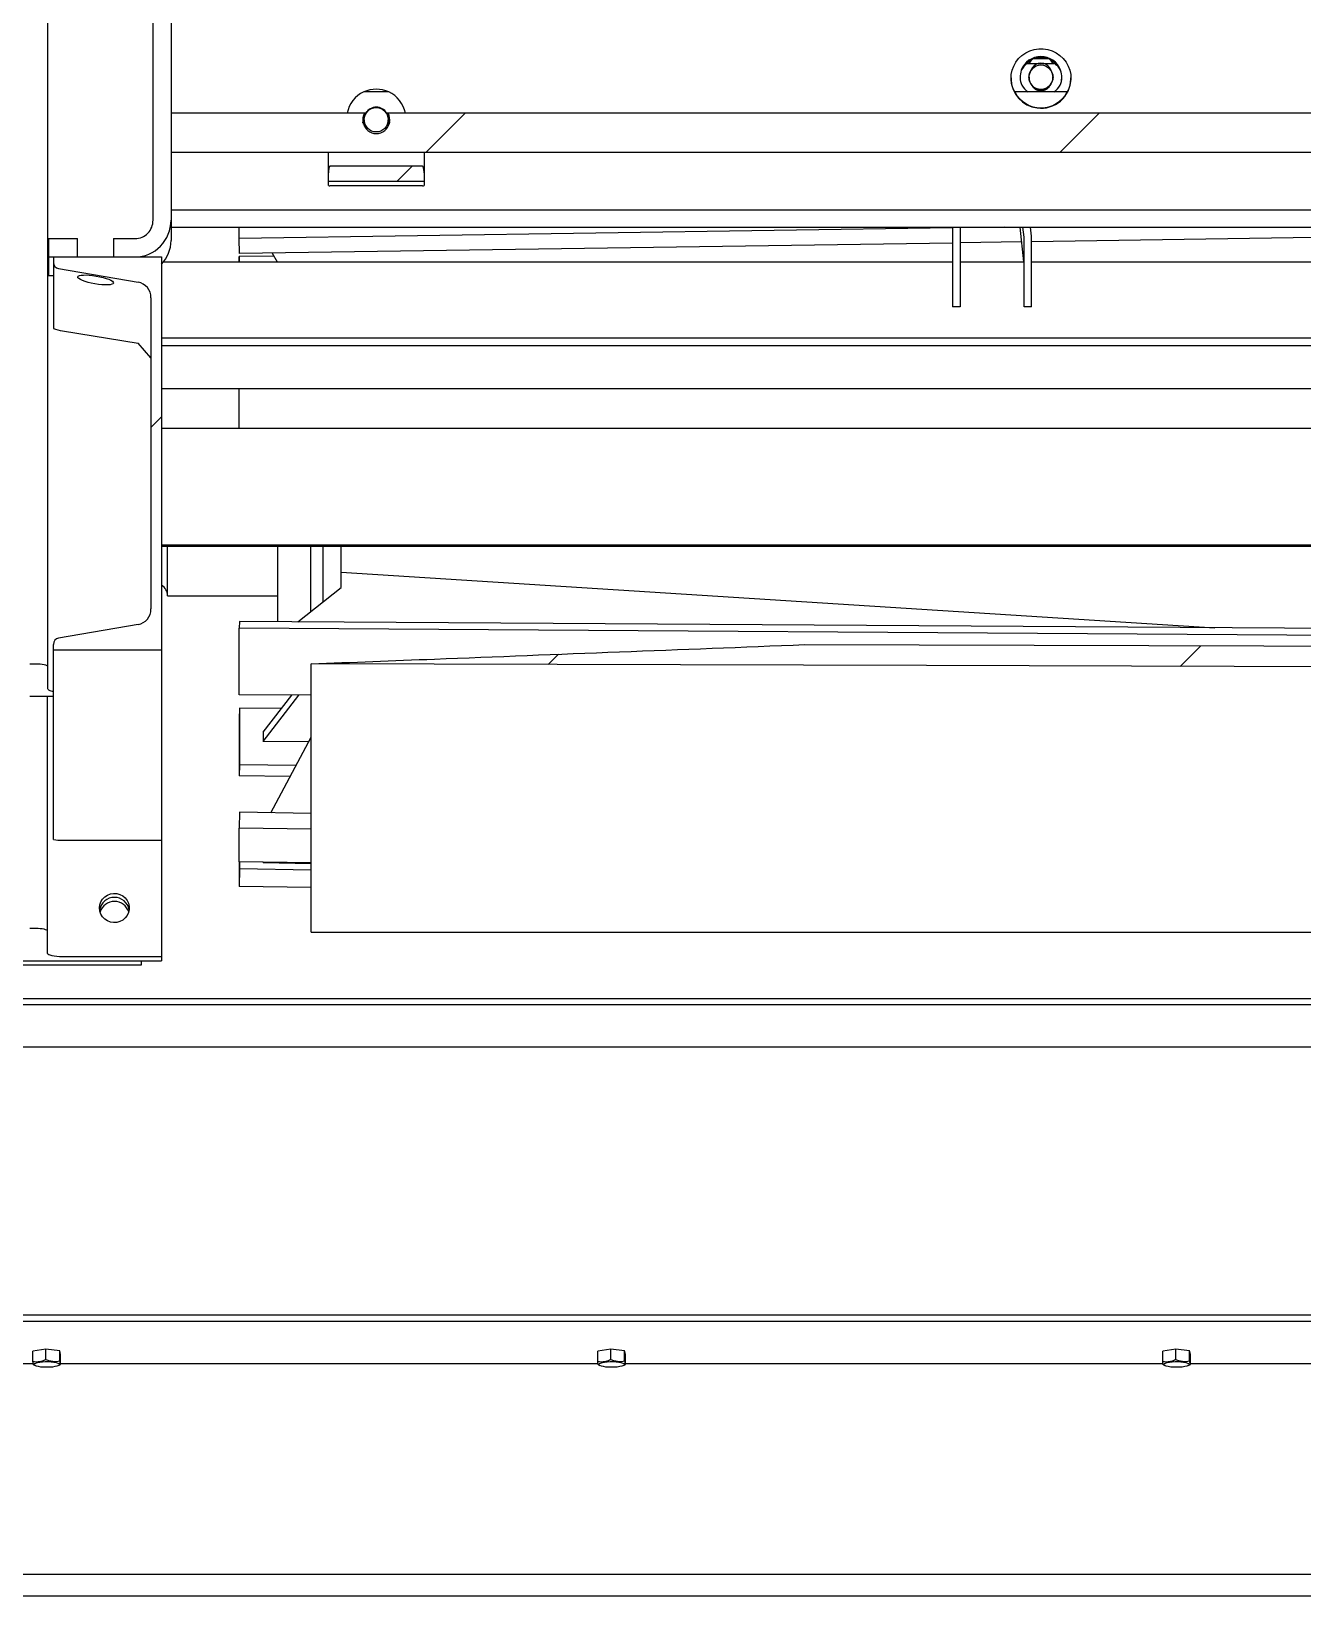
# Model space of a CAD drawing. Header units: millimetres. Extents: x 1293 to 41893, y 1011 to 26911.
# Drawn here: x 23196 to 23646, y 13395 to 13949 of the extents above; entities that cross this region are included whole.
import ezdxf

# ---------------------------------------------------------------- set-up
doc = ezdxf.new("R2010")
doc.units = ezdxf.units.MM
doc.header["$LTSCALE"] = 50
doc.layers.add('CAPA_1', color=7, linetype='Continuous')
doc.layers.add('STRUC', color=4, linetype='Continuous')

msp = doc.modelspace()

# ---------------------------------------------------------------- hatches: boundary and pattern name
at = {"layer": 'CAPA_1', "linetype": 'Continuous', "lineweight": 18}
h = msp.add_hatch(dxfattribs=at)
h.set_pattern_fill('ANSI32', color=256, scale=50, angle=3e-322, style=0)
edge = h.paths.add_edge_path(flags=0)
edge.add_line((23245.2425232, 13882.2460213), (23245.2425232, 13956.7899096))
edge.add_line((23245.2425232, 13956.7899096), (23238.8925232, 13956.7899096))
edge.add_line((23238.8925232, 13956.7899096), (23238.8925232, 13882.2460213))
edge.add_ellipse((23232.5425232, 13882.2460213), major_axis=(0, 6.5170311), ratio=0.9743700648, start_angle=180, end_angle=270, ccw=False)
edge.add_line((23232.5425232, 13875.7289902), (23224.8925232, 13875.7289902))
edge.add_line((23224.8925232, 13875.7289902), (23224.8925232, 13869.2119591))
edge.add_line((23224.8925232, 13869.2119591), (23232.5425232, 13869.2119591))
edge.add_ellipse((23232.5425232, 13882.2460213), major_axis=(0, 13.0340622), ratio=0.9743700648, start_angle=180, end_angle=270)
h = msp.add_hatch(dxfattribs=at)
h.set_pattern_fill('ANSI32', color=256, scale=50, angle=3e-322, style=0)
edge = h.paths.add_edge_path(flags=0)
edge.add_ellipse((23553.2425232, 13932.8428138), major_axis=(0, 4.3794449), ratio=0.9743700648, start_angle=55.811253146, end_angle=130.531123919, ccw=False)
edge.add_ellipse((23553.2425232, 13933.7722616), major_axis=(0, 4.0258809), ratio=0.9480474916, start_angle=15.266299642, end_angle=67.641403032, ccw=False)
edge.add_line((23552.2375576, 13937.6560791), (23548.2678762, 13937.6560791))
edge.add_ellipse((23553.2425232, 13930.860693), major_axis=(0, -8.5855086), ratio=0.9480474916, start_angle=217.674569222, end_angle=238.835124246)
edge.add_ellipse((23553.2425232, 13932.8428138), major_axis=(0, 7.5597561), ratio=0.9743700648, start_angle=71.002517782, end_angle=112.115271786)
edge.add_ellipse((23553.2425232, 13934.8466178), major_axis=(0, 8.6794286), ratio=0.9480474916, start_angle=123.971017871, end_angle=146.078295977)
edge.add_line((23548.6505249, 13927.6444197), (23554.0649645, 13927.6444197))
edge.add_line((23554.0649645, 13927.6444197), (23553.9953995, 13928.0841181))
edge.add_ellipse((23553.2425232, 13931.9350491), major_axis=(0, -3.931961), ratio=0.9480474916, start_angle=-60.465244112, end_angle=11.652113734, ccw=False)
h = msp.add_hatch(dxfattribs=at)
h.set_pattern_fill('ANSI32', color=256, scale=50, angle=3e-322, style=0)
edge = h.paths.add_edge_path(flags=0)
edge.add_ellipse((23553.2425232, 13935.005578), major_axis=(0, 5.4085947), ratio=0.893077876, start_angle=299.344102457, end_angle=323.616472836)
edge.add_line((23556.1077944, 13939.3598449), (23550.3772521, 13939.3598449))
edge.add_ellipse((23553.2425232, 13935.005578), major_axis=(0, 5.4085947), ratio=0.893077876, start_angle=36.383527164, end_angle=60.655897543)
edge.add_line((23549.0319911, 13937.6560791), (23557.4530554, 13937.6560791))
h = msp.add_hatch(dxfattribs=at)
h.set_pattern_fill('ANSI32', color=256, scale=50, angle=3e-322, style=0)
edge = h.paths.add_edge_path(flags=0)
edge.add_ellipse((23553.2425232, 13932.8428138), major_axis=(0, 4.3794449), ratio=0.9743700648, start_angle=229.468876081, end_angle=304.188746854, ccw=False)
edge.add_ellipse((23553.2425232, 13931.9350491), major_axis=(0, -3.931961), ratio=0.9480474916, start_angle=12.220526183, end_angle=60.465244112, ccw=False)
edge.add_line((23554.0315809, 13928.0921859), (23554.1059528, 13927.6444197))
edge.add_line((23554.1059528, 13927.6444197), (23557.8345215, 13927.6444197))
edge.add_ellipse((23553.2425232, 13934.8466178), major_axis=(0, 8.6794286), ratio=0.9480474916, start_angle=213.921704023, end_angle=236.028982129)
edge.add_ellipse((23553.2425232, 13932.8428138), major_axis=(0, 7.5597561), ratio=0.9743700648, start_angle=247.884728214, end_angle=288.997482218)
edge.add_ellipse((23553.2425232, 13930.860693), major_axis=(0, -8.5855086), ratio=0.9480474916, start_angle=121.164875754, end_angle=142.325430778)
edge.add_line((23558.2171702, 13937.6560791), (23554.2474889, 13937.6560791))
edge.add_ellipse((23553.2425232, 13933.7722616), major_axis=(0, 4.0258809), ratio=0.9480474916, start_angle=292.358596968, end_angle=344.733700358, ccw=False)
h = msp.add_hatch(dxfattribs=at)
h.set_pattern_fill('ANSI32', color=256, scale=50, angle=3e-322, style=0)
edge = h.paths.add_edge_path(flags=0)
edge.add_ellipse((23553.2425232, 13932.8428138), major_axis=(0, -4.3446874), ratio=0.9743700648, start_angle=0, end_angle=0)
h = msp.add_hatch(dxfattribs=at)
h.set_pattern_fill('ANSI32', color=256, scale=50, angle=3e-322, style=0)
edge = h.paths.add_edge_path(flags=0)
edge.add_ellipse((23317.9091899, 13917.7903536), major_axis=(0, 10.8617185), ratio=0.9743700648, start_angle=282.368179448, end_angle=335.125187522)
edge.add_line((23322.3609318, 13927.6444197), (23313.457448, 13927.6444197))
edge.add_ellipse((23317.9091899, 13917.7903536), major_axis=(0, 10.8617185), ratio=0.9743700648, start_angle=24.874812478, end_angle=77.631820552)
edge.add_line((23307.5714811, 13920.1168563), (23314.234084, 13920.1168563))
edge.add_ellipse((23317.9091899, 13917.7903536), major_axis=(0, 4.4315811), ratio=0.9743700648, start_angle=-58.332932144, end_angle=58.332932144, ccw=False)
edge.add_line((23321.5842958, 13920.1168563), (23328.2468987, 13920.1168563))
h = msp.add_hatch(dxfattribs=at)
h.set_pattern_fill('ANSI32', color=256, scale=50, angle=3e-322, style=0)
edge = h.paths.add_edge_path(flags=0)
edge.add_ellipse((23553.2425232, 13932.8428138), major_axis=(0, 10.8617185), ratio=0.9743700648, start_angle=118.593859202, end_angle=241.406140798)
edge.add_line((23562.5350526, 13927.6444197), (23543.9499938, 13927.6444197))
h = msp.add_hatch(dxfattribs=at)
h.set_pattern_fill('ANSI32', color=256, scale=50, angle=3e-322, style=0)
edge = h.paths.add_edge_path(flags=0)
edge.add_ellipse((23317.9091899, 13917.7903536), major_axis=(0, -4.3446874), ratio=0.9743700648, start_angle=0, end_angle=0)
h = msp.add_hatch(dxfattribs=at)
h.set_pattern_fill('ANSI32', color=256, scale=50, angle=3e-322, style=0)
edge = h.paths.add_edge_path(flags=0)
edge.add_line((23245.2425232, 13920.1168563), (23245.2425232, 13906.2661395))
edge.add_line((23245.2425232, 13906.2661395), (24157.2425232, 13906.2661395))
edge.add_line((24157.2425232, 13906.2661395), (24157.2425232, 13920.1168563))
edge.add_line((24157.2425232, 13920.1168563), (24088.7642555, 13920.1168563))
edge.add_ellipse((24084.5758566, 13917.7903536), major_axis=(0, 4.8877733), ratio=0.9743700648, start_angle=61.576551435, end_angle=298.423448565, ccw=False)
edge.add_line((24080.3874576, 13920.1168563), (23322.0975888, 13920.1168563))
edge.add_ellipse((23317.9091899, 13917.7903536), major_axis=(0, 4.8877733), ratio=0.9743700648, start_angle=61.576551435, end_angle=298.423448565, ccw=False)
edge.add_line((23313.7207909, 13920.1168563), (23245.2425232, 13920.1168563))
h = msp.add_hatch(dxfattribs=at)
h.set_pattern_fill('ANSI32', color=256, scale=50, angle=3e-322, style=0)
edge = h.paths.add_edge_path(flags=0)
edge.add_ellipse((23301.5050232, 13899.0238233), major_axis=(0, -2.3523636), ratio=0.2249510543, start_angle=180, end_angle=270)
edge.add_line((23300.9758566, 13899.0238233), (23300.9758566, 13896.0669166))
edge.add_line((23300.9758566, 13896.0669166), (23334.8425232, 13896.0669166))
edge.add_line((23334.8425232, 13896.0669166), (23334.8425232, 13899.0238233))
edge.add_ellipse((23334.3133566, 13899.0238233), major_axis=(0, -2.3523636), ratio=0.2249510543, start_angle=90, end_angle=180)
edge.add_line((23334.3133566, 13901.3761869), (23301.5050232, 13901.3761869))
h = msp.add_hatch(dxfattribs=at)
h.set_pattern_fill('ANSI32', color=256, scale=50, angle=3e-322, style=0)
h.paths.add_polyline_path([(23212.1925232, 13875.7289902), (23201.9091899, 13875.7289902), (23201.9091899, 13869.2119591), (23212.1925232, 13869.2119591)], flags=0)
h = msp.add_hatch(dxfattribs=at)
h.set_pattern_fill('ANSI32', color=256, scale=50, style=0)
edge = h.paths.add_edge_path(flags=0)
edge.add_line((23203.6065232, 13732.0912337), (23203.6065232, 13730.1819626))
edge.add_line((23203.6065232, 13730.1819626), (23241.8758566, 13730.1819626))
edge.add_line((23241.8758566, 13730.1819626), (23241.8758566, 13869.2119591))
edge.add_line((23241.8758566, 13869.2119591), (23203.6065232, 13869.2119591))
edge.add_line((23203.6065232, 13869.2119591), (23203.6065232, 13867.302688))
edge.add_ellipse((23205.8078566, 13867.302688), major_axis=(0, 2.2592374), ratio=0.9743700648, start_angle=90, end_angle=170.537)
edge.add_line((23205.4459339, 13865.0741943), (23233.6227431, 13860.2541802))
edge.add_ellipse((23232.7318566, 13854.7686573), major_axis=(0, 5.5611999), ratio=0.9743700648, start_angle=270, end_angle=350.537, ccw=False)
edge.add_line((23238.1505232, 13854.7686573), (23238.1505232, 13744.6252645))
edge.add_ellipse((23232.7318566, 13744.6252645), major_axis=(0, 5.5611999), ratio=0.9743700648, start_angle=189.463, end_angle=270, ccw=False)
edge.add_line((23233.6227431, 13739.1397415), (23205.4459339, 13734.3197274))
edge.add_ellipse((23205.8078566, 13732.0912337), major_axis=(0, 2.2592374), ratio=0.9743700648, start_angle=9.463, end_angle=90)
h = msp.add_hatch(dxfattribs=at)
h.set_pattern_fill('ANSI34', color=256, scale=50, style=0)
edge = h.paths.add_edge_path(flags=0)
edge.add_spline(control_points=[(23469.5500865, 13731.9912256), (23447.7114924, 13731.1448935), (23425.8729533, 13730.2971415), (23404.03447, 13729.4479568), (23382.195987, 13728.5987721), (23360.3575597, 13727.7481546), (23338.5191888, 13726.8960915), (23323.9602751, 13726.3280493), (23309.4013865, 13725.7593647), (23294.8425232, 13725.1900335)], knot_values=[0, 0, 0, 0, 0.0983474429, 0.0983474429, 0.0983474429, 0.196694884, 0.196694884, 0.196694884, 0.2622598436, 0.2622598436, 0.2622598436, 0.2622598436], weights=[1, 1, 1, 1, 1, 1, 1, 1, 1, 1], degree=3, periodic=0)
edge.add_spline(control_points=[(23294.8425232, 13725.1900335), (23367.4561296, 13724.9790816), (23440.0697363, 13724.7682186), (23512.6833432, 13724.5574444), (23585.2969501, 13724.3466702), (23657.9105573, 13724.1359847), (23730.5241647, 13723.9253878), (23798.2572132, 13723.7289457), (23865.9902619, 13723.5325807), (23933.7233108, 13723.3362928)], knot_values=[0, 0, 0, 0, 0.3267626077, 0.3267626077, 0.3267626077, 0.6535252154, 0.6535252154, 0.6535252154, 0.9583252154, 0.9583252154, 0.9583252154, 0.9583252154], weights=[1, 1, 1, 1, 1, 1, 1, 1, 1, 1], degree=3, periodic=0)
edge.add_spline(control_points=[(23933.7233108, 13723.3362928), (23948.2164781, 13723.9052318), (23962.7096708, 13724.4735224), (23977.2028888, 13725.0411687), (23991.6961067, 13725.6088149), (24006.1893498, 13726.1758168), (24020.682618, 13726.7421781), (24049.6691535, 13727.8749008), (24078.6557892, 13729.0050614), (24107.6425232, 13730.1326908)], knot_values=[0, 0, 0, 0, 0.0652694852, 0.0652694852, 0.0652694852, 0.1305389699, 0.1305389699, 0.1305389699, 0.2610779359, 0.2610779359, 0.2610779359, 0.2610779359], weights=[1, 1, 1, 1, 1, 1, 1, 1, 1, 1], degree=3, periodic=0)
edge.add_spline(control_points=[(24107.6425232, 13730.1326908), (24035.160306, 13730.343545), (23962.6780891, 13730.5544879), (23890.1958724, 13730.7655196), (23817.7136557, 13730.9765512), (23745.2314393, 13731.1876717), (23672.7492231, 13731.398881), (23605.0161774, 13731.5962515), (23537.2831318, 13731.7936997), (23469.5500865, 13731.9912256)], knot_values=[0, 0, 0, 0, 0.3261713575, 0.3261713575, 0.3261713575, 0.652342715, 0.652342715, 0.652342715, 0.957142715, 0.957142715, 0.957142715, 0.957142715], weights=[1, 1, 1, 1, 1, 1, 1, 1, 1, 1], degree=3, periodic=0)

# ---------------------------------------------------------------- linework, layer by layer
at = {"color": 7, "linetype": 'Continuous', "lineweight": 25}
for p, q in [((23201.5591899, 14100.5255778), (23201.5591899, 13716.4341512)), ((23238.8925232, 13882.2460213), (23238.8925232, 13956.7899096)), ((23245.2425232, 13956.7899096), (23245.2425232, 13875.0283057)), ((23548.2678762, 13937.6560791), (23558.2171702, 13937.6560791)), ((23556.1077944, 13939.3598449), (23550.3772521, 13939.3598449)), ((23542.6591899, 13932.5797596), (23542.6591899, 13932.1988425)), ((23545.8765232, 13932.8428138), (23545.8765232, 13932.6987962)), ((23549.0091899, 13932.8428138), (23549.0091899, 13932.2921515)), ((23557.4758566, 13932.2921515), (23557.4758566, 13932.8428138)), ((23560.6085232, 13932.6987962), (23560.6085232, 13932.8428138)), ((23563.8258566, 13932.1988425), (23563.8258566, 13932.5797596)), ((23322.3609318, 13927.6444197), (23313.457448, 13927.6444197)), ((23562.5350526, 13927.6444197), (23543.9499938, 13927.6444197)), ((23553.9953995, 13928.0841181), (23554.0649645, 13927.6444197)), ((23554.0315809, 13928.0921859), (23554.1059528, 13927.6444197)), ((23554.0315809, 13928.0921859), (23554.0485068, 13927.9727793)), ((23554.1059528, 13927.6444197), (23554.0485068, 13927.9727793)), ((23314.234084, 13920.1168563), (23245.2425232, 13920.1168563)), ((23313.1533347, 13916.7147027), (23313.1466899, 13916.9597479)), ((23313.6758566, 13917.7903536), (23313.6758566, 13915.5511529)), ((23314.234084, 13920.1168563), (23314.7080417, 13920.7317001)), ((24080.9007506, 13920.1168563), (23321.5842958, 13920.1168563)), ((23322.1425232, 13915.5511529), (23322.1425232, 13917.7903536)), ((23245.2425232, 13906.2661395), (24157.2425232, 13906.2661395)), ((23300.9758566, 13894.5500325), (23300.9758566, 13906.2661395)), ((23334.8425232, 13906.2661395), (23334.8425232, 13894.5500325)), ((23334.3133566, 13901.3761869), (23301.5050232, 13901.3761869)), ((23300.9758566, 13896.0669166), (23334.8425232, 13896.0669166)), ((23334.3133566, 13894.4309959), (23301.5050232, 13894.4309959)), ((23245.2425232, 13885.8364462), (24157.2425232, 13885.8364462)), ((23245.2425232, 13879.802719), (24157.2425232, 13879.802719)), ((23269.3317004, 13875.7980647), (23269.3317004, 13879.802719)), ((23521.9782893, 13879.5338838), (23269.3317004, 13875.7980647)), ((23521.9782893, 13879.802719), (23521.9782893, 13851.5957472)), ((23524.6241227, 13879.802719), (23524.6241227, 13851.5957472)), ((23540.1591192, 13879.802719), (23524.6241227, 13879.5730071)), ((23547.1743717, 13867.4584495), (23545.8783023, 13879.802719)), ((23547.2481003, 13876.2791575), (23546.8781489, 13879.802719)), ((23549.880196, 13876.5415264), (23549.5377916, 13879.802719)), ((23701.1317004, 13876.8028728), (23549.9008566, 13874.5666618)), ((23201.9091899, 13875.7289902), (23212.1925232, 13875.7289902)), ((23201.9091899, 13875.7289902), (23201.9091899, 13862.6538059)), ((23212.1925232, 13869.2119591), (23212.1925232, 13875.7289902)), ((23224.8925232, 13875.7289902), (23224.8925232, 13869.2119591)), ((23224.8925232, 13875.7289902), (23232.5425232, 13875.7289902)), ((23269.4425232, 13870.4195976), (23269.3317004, 13875.7980647)), ((23521.9782893, 13874.1537781), (23269.4425232, 13870.4195976)), ((23546.433438, 13874.51539), (23524.6241227, 13874.1929013)), ((23547.2550232, 13851.5957472), (23547.2550232, 13876.1469401)), ((23549.9008566, 13851.5957472), (23549.9008566, 13876.1469401)), ((23201.9091899, 13869.2119591), (23241.8758566, 13869.2119591)), ((23203.6065232, 13869.2119591), (23203.6065232, 13843.8587741)), ((23241.8758566, 13869.2119591), (23241.8758566, 13620.0784339)), ((23242.5890667, 13867.4584495), (23521.9782893, 13867.4584495)), ((23281.6257207, 13869.5063604), (23269.3317004, 13869.3624946)), ((23269.3812747, 13867.4584495), (23269.3317004, 13869.3624946)), ((23269.3317004, 13869.3624946), (23269.3317004, 13867.4584495)), ((23281.0207645, 13870.590802), (23282.7681488, 13867.4584495)), ((23524.6241227, 13867.4584495), (23547.2550232, 13867.4584495)), ((23549.9008566, 13867.4584495), (23852.5841899, 13867.4584495)), ((23201.9091899, 13862.6538059), (23203.6065232, 13862.6538059)), ((23205.4459339, 13865.0741943), (23233.6227431, 13860.2541802)), ((23238.1505232, 13854.7686573), (23238.1505232, 13744.6252645)), ((23524.6241227, 13851.5957472), (23521.9782893, 13851.5957472)), ((23549.9008566, 13851.5957472), (23547.2550232, 13851.5957472)), ((23206.8508566, 13843.0818994), (23233.6227431, 13838.7339614)), ((23238.1505232, 13833.5260223), (23233.6227431, 13838.7339614)), ((23241.8758566, 13840.5385509), (24160.6091899, 13840.5385509)), ((23241.8758566, 13837.8459982), (24160.6091899, 13837.8459982)), ((23241.8758566, 13822.6951126), (24160.6091899, 13822.6951126)), ((23269.3317004, 13808.6235635), (23269.3317004, 13822.6951126)), ((23241.8758566, 13808.6235635), (24160.6091899, 13808.6235635)), ((23241.8758566, 13767.3752308), (24160.6091899, 13767.3752308)), ((23241.8758566, 13766.8441593), (24160.6091899, 13766.8441593)), ((23244.0425232, 13749.3034193), (23244.0425232, 13766.8441593)), ((23283.0700249, 13740.1126573), (23283.0700249, 13766.8441593)), ((23294.7116916, 13743.7168982), (23294.7116916, 13766.8441593)), ((23299.0758566, 13747.1911357), (23299.0758566, 13766.8441593)), ((23305.4258566, 13752.2462627), (23305.4258566, 13766.8441593)), ((23305.4258566, 13757.6320883), (23614.7963214, 13737.9343033)), ((23244.0425232, 13749.3034193), (23283.0700249, 13749.3034193)), ((23290.1260194, 13740.0663226), (23305.4258566, 13752.2462627)), ((23233.6227431, 13739.1397415), (23205.4459339, 13734.3197274)), ((23269.4425232, 13740.2021453), (23269.3317004, 13737.8135935)), ((23701.1317004, 13737.3673629), (23269.4425232, 13740.2021453)), ((23701.0208777, 13734.9788111), (23269.3317004, 13737.8135935)), ((23269.3317004, 13714.2795902), (23269.3317004, 13737.8135935)), ((23203.6065232, 13663.0051786), (23203.6065232, 13732.0912337)), ((23203.6065232, 13730.1819626), (23241.8758566, 13730.1819626)), ((23195.2091899, 13725.2428596), (23197.3292432, 13725.2428596)), ((23294.8425232, 13630.2409193), (23294.8425232, 13725.1900335)), ((23195.2091899, 13713.815346), (23203.6065232, 13713.815346)), ((23201.5591899, 13622.6972391), (23201.5591899, 13713.815346)), ((23294.8425232, 13714.1120678), (23269.3317004, 13714.2795902)), ((23277.9091899, 13701.0673741), (23287.9789764, 13714.1571388)), ((23277.9091899, 13697.7269661), (23290.5357928, 13714.1403489)), ((23269.4425232, 13709.5091793), (23269.3317004, 13705.6089701)), ((23269.3317004, 13705.6089701), (23269.3317004, 13685.5665218)), ((23269.4425232, 13709.5091793), (23269.4425232, 13689.466731)), ((23284.2809622, 13709.350072), (23269.4425232, 13709.5091793)), ((23277.9091899, 13701.0673741), (23277.9091899, 13697.7269661)), ((23293.933923, 13697.5551386), (23277.9091899, 13697.7269661)), ((23280.5357447, 13672.4992466), (23294.8425232, 13699.2543092)), ((23269.4425232, 13689.466731), (23269.3317004, 13685.5665218)), ((23289.4938266, 13689.251728), (23269.4425232, 13689.466731)), ((23287.4195194, 13685.3725726), (23269.3317004, 13685.5665218)), ((23269.4425232, 13672.6703711), (23269.3317004, 13667.0593688)), ((23294.8425232, 13672.2785498), (23269.4425232, 13672.6703711)), ((23269.3317004, 13655.173538), (23269.3317004, 13667.0593688)), ((23294.8425232, 13666.6658379), (23269.3317004, 13667.0593688)), ((23206.8508566, 13662.7552059), (23241.7792432, 13662.7552059)), ((23294.8425232, 13654.7800071), (23269.3317004, 13655.173538)), ((23269.3928128, 13655.1725953), (23269.3317004, 13651.7492427)), ((23269.4425232, 13655.1718284), (23269.4425232, 13652.6333911)), ((23277.9091899, 13655.0412213), (23277.9091899, 13654.7071601)), ((23277.9091899, 13654.7071601), (23278.0694497, 13655.0387491)), ((23269.4425232, 13652.6333911), (23269.3317004, 13646.4253887)), ((23269.3317004, 13651.7492427), (23269.3317004, 13646.4253887)), ((23294.8425232, 13652.1998807), (23269.4425232, 13652.6333911)), ((23294.8425232, 13654.4181532), (23277.9091899, 13654.7071601)), ((23294.8425232, 13645.9899868), (23269.3317004, 13646.4253887)), ((23197.3292432, 13631.5059475), (23195.2091899, 13631.5059475)), ((23294.8425232, 13630.2409193), (24107.6425232, 13630.2409193)), ((23068.5425232, 13620.0784339), (23241.8758566, 13620.0784339)), ((23068.5425232, 13618.6499948), (23234.8171899, 13618.6499948)), ((23241.7792432, 13621.5068731), (23206.8508566, 13621.5068731)), ((23234.8171899, 13618.6499948), (23234.8171899, 13620.0784339)), ((24301.7525232, 13606.6821813), (23100.7325232, 13606.6821813)), ((24301.7525232, 13604.463021), (23100.7325232, 13604.463021)), ((24235.0858566, 13589.466284), (23167.3991899, 13589.466284)), ((23167.3991899, 13494.8065236), (24235.0858566, 13494.8065236)), ((23167.3991899, 13492.5873633), (24235.0858566, 13492.5873633)), ((23200.9396076, 13482.5749971), (23196.3357959, 13481.8983918)), ((23196.3357959, 13478.3260604), (23196.3357959, 13481.8983918)), ((23200.9396076, 13479.0026657), (23200.9396076, 13482.5749971)), ((23205.8463349, 13482.0164158), (23200.9396076, 13482.5749971)), ((23205.8463349, 13478.4440844), (23205.8463349, 13482.0164158)), ((23206.1492505, 13480.7812293), (23205.8463349, 13482.0164158)), ((23206.1492505, 13477.2088979), (23206.1492505, 13480.7812293)), ((23400.9396076, 13482.5749971), (23396.3357959, 13481.8983918)), ((23396.3357959, 13478.3260604), (23396.3357959, 13481.8983918)), ((23400.9396076, 13479.0026657), (23400.9396076, 13482.5749971)), ((23405.8463349, 13482.0164158), (23400.9396076, 13482.5749971)), ((23405.8463349, 13478.4440844), (23405.8463349, 13482.0164158)), ((23406.1492505, 13480.7812293), (23405.8463349, 13482.0164158)), ((23406.1492505, 13477.2088979), (23406.1492505, 13480.7812293)), ((23600.9396076, 13482.5749971), (23596.3357959, 13481.8983918)), ((23596.3357959, 13478.3260604), (23596.3357959, 13481.8983918)), ((23600.9396076, 13479.0026657), (23600.9396076, 13482.5749971)), ((23605.8463349, 13482.0164158), (23600.9396076, 13482.5749971)), ((23605.8463349, 13478.4440844), (23605.8463349, 13482.0164158)), ((23606.1492505, 13480.7812293), (23605.8463349, 13482.0164158)), ((23606.1492505, 13477.2088979), (23606.1492505, 13480.7812293)), ((23100.7325232, 13477.5906264), (23196.4407439, 13477.5906264)), ((23196.5763945, 13477.0797977), (23197.1022615, 13476.8086508)), ((23205.3827849, 13476.8086508), (23206.1463186, 13477.2023431)), ((23206.1492505, 13477.5906264), (23396.4407439, 13477.5906264)), ((23396.5763945, 13477.0797977), (23397.1022615, 13476.8086508)), ((23405.3827849, 13476.8086508), (23406.1463186, 13477.2023431)), ((23406.1492505, 13477.5906264), (23596.4407439, 13477.5906264)), ((23596.5763945, 13477.0797977), (23597.1022615, 13476.8086508)), ((23605.3827849, 13476.8086508), (23606.1463186, 13477.2023431)), ((23606.1492505, 13477.5906264), (23796.4407439, 13477.5906264))]:
    msp.add_line(p, q, dxfattribs=at)
at = {"color": 7, "linetype": 'Continuous', "lineweight": 25, "flags": 128}
for points in [[(23543.9499938, 13927.6444197), (23543.2854397, 13929.0851201), (23542.8544964, 13930.607811), (23542.6672745, 13932.1767672), (23542.7281666, 13933.7551783), (23543.035744, 13935.306012), (23543.5827905, 13936.7928831), (23544.3564714, 13938.1809068), (23545.3386347, 13939.4375177), (23546.5062371, 13940.5332336), (23547.8318848, 13941.4423469), (23549.2844755, 13942.1435283), (23550.829929, 13942.6203268), (23552.4319863, 13942.8615558), (23554.0530602, 13942.8615558), (23555.6551174, 13942.6203268), (23557.2005709, 13942.1435283), (23558.6531617, 13941.4423469), (23559.9788093, 13940.5332336), (23561.1464118, 13939.4375177), (23562.1285751, 13938.1809068), (23562.9022559, 13936.7928831), (23563.4493024, 13935.306012), (23563.7568799, 13933.7551783), (23563.8177719, 13932.1767672), (23563.63055, 13930.607811), (23563.1996067, 13929.0851201), (23562.5350526, 13927.6444197)], [(23549.898329, 13938.8966531), (23549.3195415, 13938.5421996), (23548.2678762, 13937.6560791)], [(23558.2171702, 13937.6560791), (23557.1655049, 13938.5421996), (23556.5867578, 13938.896631)], [(23548.9753232, 13932.6987962), (23548.975632, 13932.748811), (23549.0524512, 13933.4857425)], [(23550.5044663, 13936.1563832), (23550.3950527, 13936.0640784), (23549.712734, 13935.3037155)], [(23556.7723125, 13935.3037155), (23556.0899937, 13936.0640784), (23555.9805802, 13936.1563831)], [(23557.4326159, 13933.4856381), (23557.5094145, 13932.748811), (23557.5097232, 13932.6987962)], [(23313.3434735, 13916.3752954), (23313.6183257, 13917.0685726), (23313.6758566, 13917.1810527)], [(23313.3853467, 13916.2582679), (23313.6183257, 13916.8211265), (23313.6758566, 13916.9336065)], [(23313.6758566, 13916.232719), (23313.6183257, 13916.120239), (23313.5154874, 13915.8973339)], [(23322.1425232, 13917.1810527), (23322.2000541, 13917.0685726), (23322.4748974, 13916.3753246)], [(23322.1425232, 13916.9336065), (23322.2000541, 13916.8211265), (23322.4330314, 13916.2582728)], [(23322.3028889, 13915.897342), (23322.2000541, 13916.120239), (23322.1425232, 13916.232719)], [(23469.5500865, 13731.9912256), (23672.7492231, 13731.398881), (23890.1958724, 13730.7655196), (24107.6425232, 13730.1326908)], [(23197.3292432, 13725.2428596), (23198.1544649, 13725.2245762), (23198.9479737, 13725.1704286), (23199.6792757, 13725.0824977), (23200.3202672, 13724.9641626), (23200.8463153, 13724.8199709), (23201.2372044, 13724.6554638), (23201.4779127, 13724.4769631), (23201.5591899, 13724.2913286)], [(23933.7233108, 13723.3362928), (23730.5241647, 13723.9253878), (23512.6833432, 13724.5574444), (23294.8425232, 13725.1900335)], [(23201.5591899, 13716.4341512), (23201.5934488, 13716.2989185), (23201.6957819, 13716.1654367), (23201.8648641, 13716.0354344), (23202.0985063, 13715.9105947), (23202.393683, 13715.7925342), (23202.7465722, 13715.6827815), (23203.1526048, 13715.5827577), (23203.6065232, 13715.493758)], [(23219.9175232, 13638.7857023), (23220.0412394, 13639.8940988), (23220.4066033, 13640.950668), (23220.9965308, 13641.9060057), (23221.7834375, 13642.7154415), (23222.7305286, 13643.3411271), (23223.7935191, 13643.7538061), (23224.9227048, 13643.9341821), (23226.0652863, 13643.8738209), (23227.1678376, 13643.5755449), (23228.1788048, 13643.0533012), (23229.050916, 13642.3315093), (23229.7433924, 13641.4439194), (23230.2238546, 13640.4320343), (23230.4698366, 13639.3431684), (23230.4698366, 13638.2282361), (23230.2238546, 13637.1393703), (23229.7433924, 13636.1274852), (23229.050916, 13635.2398953), (23228.1788048, 13634.5181034), (23227.1678376, 13633.9958597), (23226.0652863, 13633.6975837), (23224.9227048, 13633.6372225), (23223.7935191, 13633.8175985), (23222.7305286, 13634.2302774), (23221.7834375, 13634.855963), (23220.9965308, 13635.6653989), (23220.4066033, 13636.6207366), (23220.0412394, 13637.6773058), (23219.9175232, 13638.7857023)], [(23201.5591899, 13630.5544165), (23201.4779127, 13630.740051), (23201.2372044, 13630.9185517), (23200.8463153, 13631.0830588), (23200.3202672, 13631.2272505), (23199.6792757, 13631.3455856), (23198.9479737, 13631.4335165), (23198.1544649, 13631.4876641), (23197.3292432, 13631.5059475)], [(23206.8508566, 13621.5068731), (23205.8185036, 13621.5297457), (23204.8258234, 13621.5974844), (23203.9109641, 13621.707486), (23203.1090832, 13621.8555233), (23202.4509965, 13622.0359072), (23201.961994, 13622.2417058), (23201.6608678, 13622.4650103), (23201.5591899, 13622.6972391)], [(23198.7719066, 13478.0656522), (23199.7105993, 13478.1708911), (23200.7318785, 13478.2245963), (23201.7806867, 13478.2238728), (23202.8004823, 13478.1687594), (23203.736288, 13478.0622274), (23204.5376541, 13477.9100199), (23205.1613789, 13477.7203425), (23205.5738372, 13477.5034208), (23205.7527932, 13477.2709489), (23205.6885994, 13477.0354596), (23205.3847165, 13476.8096482), (23204.8575268, 13476.6056882), (23204.1354514, 13476.4345751), (23203.2574175, 13476.3055337), (23202.2707601, 13476.2255206), (23201.2286702, 13476.1988494), (23200.1873271, 13476.2269579), (23199.2028699, 13476.3083308), (23198.3283709, 13476.4385813), (23197.6109747, 13476.6106874), (23197.0893562, 13476.815371), (23196.7916359, 13477.0415975), (23196.7338642, 13477.2771709), (23196.9191554, 13477.5093914), (23197.3375205, 13477.72574), (23197.9664054, 13477.9145533), (23198.7719066, 13478.0656522)], [(23398.7719066, 13478.0656522), (23399.7105993, 13478.1708911), (23400.7318785, 13478.2245963), (23401.7806867, 13478.2238728), (23402.8004823, 13478.1687594), (23403.736288, 13478.0622274), (23404.5376541, 13477.9100199), (23405.1613789, 13477.7203425), (23405.5738372, 13477.5034208), (23405.7527932, 13477.2709489), (23405.6885994, 13477.0354596), (23405.3847165, 13476.8096482), (23404.8575268, 13476.6056882), (23404.1354514, 13476.4345751), (23403.2574175, 13476.3055337), (23402.2707601, 13476.2255206), (23401.2286702, 13476.1988494), (23400.1873271, 13476.2269579), (23399.2028699, 13476.3083308), (23398.3283709, 13476.4385813), (23397.6109747, 13476.6106874), (23397.0893562, 13476.815371), (23396.7916359, 13477.0415975), (23396.7338642, 13477.2771709), (23396.9191554, 13477.5093914), (23397.3375205, 13477.72574), (23397.9664054, 13477.9145533), (23398.7719066, 13478.0656522)], [(23598.7719066, 13478.0656522), (23599.7105993, 13478.1708911), (23600.7318785, 13478.2245963), (23601.7806867, 13478.2238728), (23602.8004823, 13478.1687594), (23603.736288, 13478.0622274), (23604.5376541, 13477.9100199), (23605.1613789, 13477.7203425), (23605.5738372, 13477.5034208), (23605.7527932, 13477.2709489), (23605.6885994, 13477.0354596), (23605.3847165, 13476.8096482), (23604.8575268, 13476.6056882), (23604.1354514, 13476.4345751), (23603.2574175, 13476.3055337), (23602.2707601, 13476.2255206), (23601.2286702, 13476.1988494), (23600.1873271, 13476.2269579), (23599.2028699, 13476.3083308), (23598.3283709, 13476.4385813), (23597.6109747, 13476.6106874), (23597.0893562, 13476.815371), (23596.7916359, 13477.0415975), (23596.7338642, 13477.2771709), (23596.9191554, 13477.5093914), (23597.3375205, 13477.72574), (23597.9664054, 13477.9145533), (23598.7719066, 13478.0656522)]]:
    msp.add_lwpolyline(points, dxfattribs=at)
at = {"color": 7, "linetype": 'Continuous', "lineweight": 25}
for centre, radius, start, end in [((23553.2425232, 13932.7414454), 7.421159, 20.19800319, 159.80199681), ((23553.2425232, 13932.7441062), 7.0040145, 70.832684058, 109.167315942), ((23553.2425232, 13932.8405113), 4.9193139, 78.212072094, 101.787927906), ((23553.063417, 13932.3094973), 10.4048155, 180.609350099, 263.641521859), ((23552.8889947, 13932.6998996), 7.0124716, 180.009015281, 202.673088566), ((23553.3468464, 13932.3499746), 10.4801, 262.125847735, 359.173716305), ((23553.5960517, 13932.6998996), 7.0124716, 337.326911433, 359.99098472), ((23317.9091899, 13917.7691581), 10.8323035, 65.734273828, 114.265726173), ((23553.2274023, 13932.7412911), 4.3674804, 230.569897081, 263.054992562), ((23553.247296, 13932.7568323), 4.3853494, 262.821534628, 313.155859516), ((23317.9367864, 13917.7811801), 4.3312479, 32.633395416, 81.761914459), ((23317.7382664, 13917.1933118), 4.5915975, 131.271276398, 179.826771957), ((23317.7105914, 13916.9534393), 4.5639059, 142.508822711, 179.920801897), ((23318.0748414, 13917.1891844), 4.5981776, 5.295455102, 48.714152804), ((23318.1161931, 13916.9566511), 4.5552838, 356.977064022, 37.527158427), ((23301.3794259, 13895.1083642), 0.688914, 234.140113767, 280.504457803), ((23334.4389539, 13895.1083642), 0.688914, 259.495542197, 305.859886232), ((23546.1221117, 13876.1469185), 3.7787449, 0.000327984, 5.994230636), ((23233.0239231, 13875.0588257), 12.2186382, 316.424072503, 359.856885006), ((23545.9888469, 13876.1469329), 1.2661763, 0.000327982, 5.994230636), ((23239.8091899, 13749.3034193), 4.2333333, 0, 60.778382403), ((23206.7180233, 13682.2098775), 19.4551251, 260.797041745, 270.391199984), ((23241.779248, 13643.9555237), 18.7996822, 89.705564738, 90.000014429), ((23225.2091886, 13637.2317696), 5.3084148, 9.719076245, 170.279213707), ((23225.2091898, 13635.7789601), 5.3239667, 17.324172549, 162.675613696), ((23241.779248, 13602.7071917), 18.7996814, 89.705564733, 90.000014436)]:
    msp.add_arc(centre, radius, start, end, dxfattribs=at)
for centre, major_axis, ratio, start_param, end_param in [((23553.2425232, 13930.860693), (0, -8.5855086), 0.9480474916, 3.7991379308, 4.1684592875), ((23553.2425232, 13935.005578), (0, 5.4085947), 0.893077876, 0.6350123425, 1.0586451229), ((23553.2425232, 13933.7722616), (0, 4.0258809), 0.9480474916, 0.2664471933, 1.1805651936), ((23553.2425232, 13933.7722616), (0, 4.0258809), 0.9480474916, 5.1026201136, 6.0167381138), ((23553.2425232, 13935.005578), (0, 5.4085947), 0.893077876, 5.2245401843, 5.6481729647), ((23553.2425232, 13930.860693), (0, -8.5855086), 0.9480474916, 2.1147260197, 2.4840473764), ((23553.2425232, 13932.8428138), (0, 7.5597561), 0.9743700648, 1.2392277125, 1.9567806344), ((23553.2425232, 13932.8428138), (0, 4.3794449), 0.9743700648, 0.9740901271, 2.2781978887), ((23553.2425232, 13932.8428138), (0, 4.3794449), 0.9743700648, 4.0049874185, 5.3090951801), ((23553.2425232, 13932.8428138), (0, 7.5597561), 0.9743700648, 4.3264046727, 5.0439575947), ((23317.9091899, 13917.7903536), (0, 10.8617185), 0.9743700648, 0.4341473786, 1.3549308729), ((23317.9091899, 13917.7903536), (0, 10.8617185), 0.9743700648, 4.9282544342, 5.8490379286), ((23553.2425232, 13932.8428138), (0, 10.8617185), 0.9743700648, 2.0698533157, 4.2133319915), ((23553.2425232, 13934.8466178), (0, 8.6794286), 0.9480474916, 2.1637024389, 2.5495472305), ((23553.2425232, 13931.9350491), (0, -3.931961), 0.9480474916, 5.2278677144, 6.4865530567), ((23553.2425232, 13931.9350491), (0, -3.931961), 0.9480474916, 0.2132884182, 1.0553175928), ((23553.2425232, 13934.8466178), (0, 8.6794286), 0.9480474916, 3.7336380767, 4.1194828683), ((23317.9091899, 13917.7903536), (0, 4.4315811), 0.9743700648, 5.2650835789, 7.3012870354), ((23317.9091899, 13917.7903536), (0, 4.8877733), 0.9743700648, 1.0747135646, 5.2084717426), ((23301.5050232, 13899.0238233), (0, -2.3523636), 0.2249510543, 3.1415926536, 4.7123889804), ((23334.3133566, 13899.0238233), (0, -2.3523636), 0.2249510543, 1.5707963268, 3.1415926536), ((23232.5425232, 13882.2460213), (0, 13.0340622), 0.9743700648, 3.1415926536, 4.7123889804), ((23232.5425232, 13882.2460213), (0, 6.5170311), 0.9743700648, 3.1415926536, 4.7123889804), ((23205.8078566, 13867.302688), (0, 2.2592374), 0.9743700648, 1.5707963268, 2.9764321465), ((23232.7318566, 13854.7686573), (0, 5.5611999), 0.9743700648, 4.7123889804, 6.1180248001), ((23206.8508566, 13844.2722654), (5.287972, -0.9032776), 0.2188789331, 4.0897782456, 4.7497599041), ((23232.7318566, 13744.6252645), (0, 5.5611999), 0.9743700648, 3.3067531607, 4.7123889804), ((23205.8078566, 13732.0912337), (0, 2.2592374), 0.9743700648, 0.1651605071, 1.5707963268)]:
    msp.add_ellipse(centre, major_axis=major_axis, ratio=ratio, start_param=start_param, end_param=end_param, dxfattribs=at)
for centre, major_axis, ratio in [((23553.2425232, 13932.8428138), (0, -4.3446874), 0.9743700648), ((23317.9091899, 13917.7903536), (0, -4.3446874), 0.9743700648), ((23218.5425232, 13861.0800133), (6.3455664, -1.0839332), 0.2188789331)]:
    msp.add_ellipse(centre, major_axis=major_axis, ratio=ratio, dxfattribs=at)
for points, knots in [([(23294.8425232, 13725.1900335), (23309.4014022, 13725.7589632), (23345.7986001, 13727.1812875), (23404.0344028, 13729.4496946), (23447.7115252, 13731.1440486), (23469.5500865, 13731.9912256)], [0, 0, 0, 0, 0.2499999952, 0.6249999944, 1, 1, 1, 1]), ([(23196.3357959, 13478.3260604), (23196.53339, 13478.2924758), (23197.1057248, 13478.1951973), (23198.0876313, 13478.1584842), (23199.4489278, 13478.356822), (23200.3881834, 13478.7637586), (23200.9396076, 13479.0026657)], [0, 0, 0, 0, 0.1315464599, 0.3810267709, 0.6366091688, 1, 1, 1, 1]), ([(23196.5848573, 13477.0966055), (23196.5763906, 13477.0952073), (23196.5409915, 13477.0893612), (23196.4560873, 13477.3542957), (23196.3823747, 13477.9497777), (23196.3357959, 13478.3260604)], [0, 0, 0, 0, 0.1037172244, 0.4336424847, 1, 1, 1, 1]), ([(23200.9396076, 13479.0026657), (23201.3652223, 13478.8354286), (23202.2256809, 13478.497328), (23203.895628, 13478.1739555), (23205.0909902, 13478.3394862), (23205.8463349, 13478.4440844)], [0, 0, 0, 0, 0.2648633469, 0.5354700776, 1, 1, 1, 1]), ([(23205.8463349, 13478.4440844), (23205.8726101, 13478.2181579), (23205.9257303, 13477.7614058), (23206.0288241, 13477.2077586), (23206.1026195, 13477.2084568), (23206.1492505, 13477.2088979)], [0, 0, 0, 0, 0.2648633469, 0.5354700776, 1, 1, 1, 1]), ([(23396.3357959, 13478.3260604), (23396.53339, 13478.2924758), (23397.1057248, 13478.1951973), (23398.0876313, 13478.1584842), (23399.4489278, 13478.356822), (23400.3881834, 13478.7637586), (23400.9396076, 13479.0026657)], [0, 0, 0, 0, 0.1315464599, 0.3810267709, 0.6366091688, 1, 1, 1, 1]), ([(23396.5848573, 13477.0966055), (23396.5763906, 13477.0952073), (23396.5409915, 13477.0893612), (23396.4560873, 13477.3542957), (23396.3823747, 13477.9497777), (23396.3357959, 13478.3260604)], [0, 0, 0, 0, 0.1037172244, 0.4336424847, 1, 1, 1, 1]), ([(23400.9396076, 13479.0026657), (23401.3652223, 13478.8354286), (23402.2256809, 13478.497328), (23403.895628, 13478.1739555), (23405.0909902, 13478.3394862), (23405.8463349, 13478.4440844)], [0, 0, 0, 0, 0.2648633469, 0.5354700776, 1, 1, 1, 1]), ([(23405.8463349, 13478.4440844), (23405.8726101, 13478.2181579), (23405.9257303, 13477.7614058), (23406.0288241, 13477.2077586), (23406.1026195, 13477.2084568), (23406.1492505, 13477.2088979)], [0, 0, 0, 0, 0.2648633469, 0.5354700776, 1, 1, 1, 1]), ([(23596.3357959, 13478.3260604), (23596.53339, 13478.2924758), (23597.1057248, 13478.1951973), (23598.0876313, 13478.1584842), (23599.4489278, 13478.356822), (23600.3881834, 13478.7637586), (23600.9396076, 13479.0026657)], [0, 0, 0, 0, 0.1315464599, 0.3810267709, 0.6366091688, 1, 1, 1, 1]), ([(23596.5848573, 13477.0966055), (23596.5763906, 13477.0952073), (23596.5409915, 13477.0893612), (23596.4560873, 13477.3542957), (23596.3823747, 13477.9497777), (23596.3357959, 13478.3260604)], [0, 0, 0, 0, 0.1037172244, 0.4336424847, 1, 1, 1, 1]), ([(23600.9396076, 13479.0026657), (23601.3652223, 13478.8354286), (23602.2256809, 13478.497328), (23603.895628, 13478.1739555), (23605.0909902, 13478.3394862), (23605.8463349, 13478.4440844)], [0, 0, 0, 0, 0.2648633469, 0.5354700776, 1, 1, 1, 1]), ([(23605.8463349, 13478.4440844), (23605.8726101, 13478.2181579), (23605.9257303, 13477.7614058), (23606.0288241, 13477.2077586), (23606.1026195, 13477.2084568), (23606.1492505, 13477.2088979)], [0, 0, 0, 0, 0.2648633469, 0.5354700776, 1, 1, 1, 1])]:
    msp.add_open_spline(points, degree=3, knots=knots, dxfattribs=at)
at = {"layer": 'STRUC', "linetype": 'Continuous', "lineweight": 25}
for p, q in [((24402.6278566, 13402.8117012), (22999.8571899, 13402.8117012)), ((22937.3731899, 13395.3610346), (24465.1118566, 13395.3610346))]:
    msp.add_line(p, q, dxfattribs=at)

doc.saveas('drawing.dxf')
